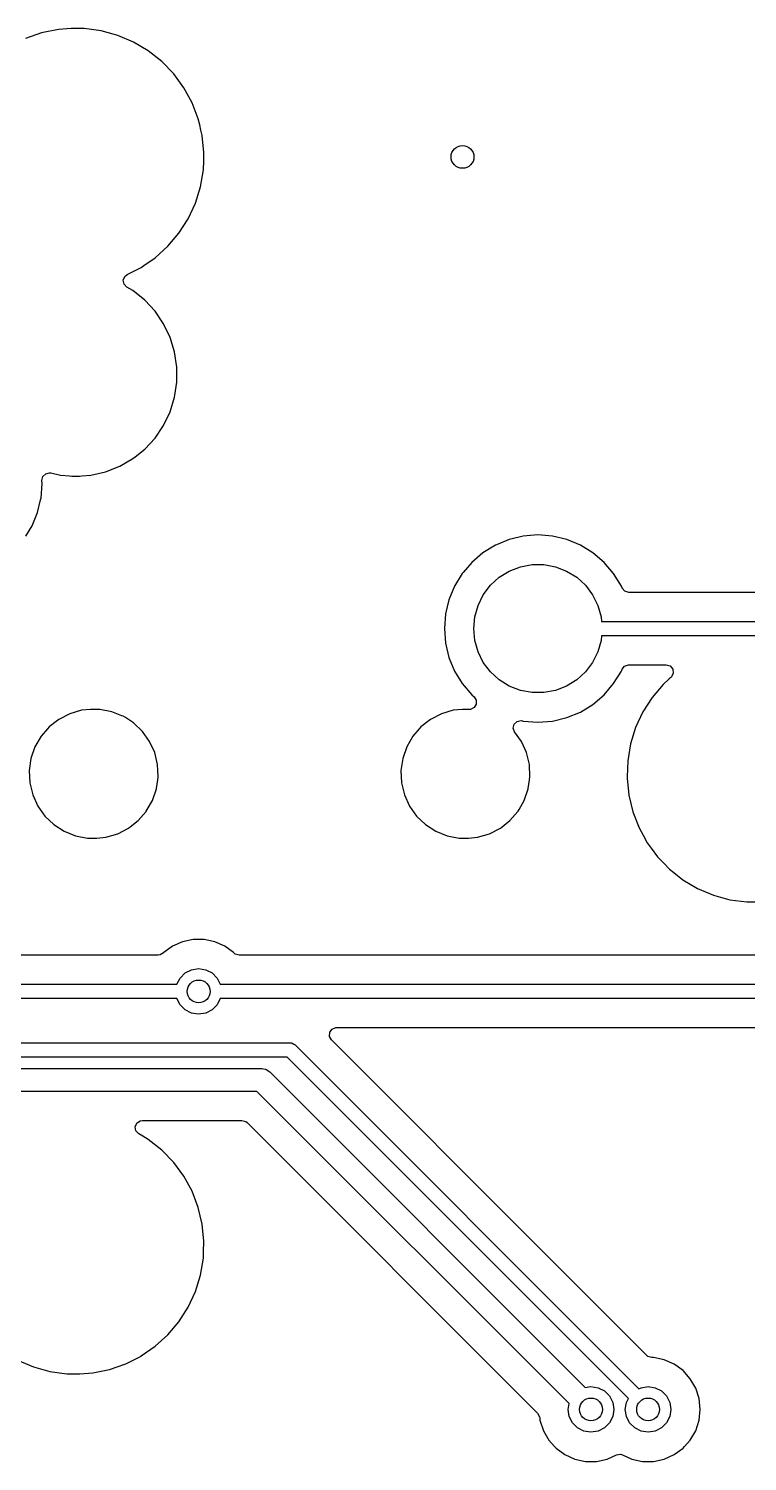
# Model space of a CAD drawing. Extents: x -140 to 29, y -83 to 10.
# Drawn here: x -10.35 to 2.24, y -50.13 to -25.06 of the extents above; entities that cross this region are included whole.
import ezdxf

# ---------------------------------------------------------------- set-up
doc = ezdxf.new("R2010")
doc.units = 0
doc.layers.add('BLACK', color=7, linetype='CONTINUOUS')

msp = doc.modelspace()

# ---------------------------------------------------------------- linework, layer by layer
at = {"layer": 'BLACK', "linetype": 'CONTINUOUS'}
for p, q in [((-9.60003, -25.0606), (-9.82482, -25.0756)), ((-9.37476, -25.0606), (-9.60003, -25.0606)), ((-9.07695, -25.1007), (-9.37476, -25.0606)), ((-10.1193, -25.1355), (-10.4032, -25.2341)), ((-9.82483, -25.0756), (-10.1193, -25.1355)), ((-10.1193, -25.1355), (-10.1193, -25.1355)), ((-9.82482, -25.0756), (-9.82483, -25.0756)), ((-9.82482, -25.0756), (-9.82482, -25.0756)), ((-9.07694, -25.1007), (-9.07695, -25.1007)), ((-8.86652, -25.1583), (-9.07694, -25.1007)), ((-9.07694, -25.1007), (-9.07694, -25.1007)), ((-8.78713, -25.18), (-8.86652, -25.1583)), ((-8.51049, -25.2973), (-8.78713, -25.18)), ((-8.51048, -25.2973), (-8.51049, -25.2973)), ((-8.51048, -25.2974), (-8.51048, -25.2973)), ((-8.25195, -25.4505), (-8.51048, -25.2974)), ((-8.25194, -25.4505), (-8.25195, -25.4505)), ((-8.01613, -25.6367), (-8.25194, -25.4505)), ((-8.01612, -25.6367), (-8.01613, -25.6367)), ((-7.80722, -25.8527), (-8.01612, -25.6367)), ((-7.62898, -26.0946), (-7.80722, -25.8527)), ((-7.48457, -26.3581), (-7.62898, -26.0946)), ((-7.37657, -26.6385), (-7.48457, -26.3581)), ((-7.35155, -26.7435), (-7.37657, -26.6385)), ((-7.32948, -26.8361), (-7.35155, -26.7435)), ((-7.30691, -26.9309), (-7.32948, -26.8361)), ((-7.27683, -27.2298), (-7.30691, -26.9309)), ((-7.28166, -27.3741), (-7.27683, -27.2298)), ((-7.27683, -27.2298), (-7.27683, -27.2298)), ((-7.27683, -27.2298), (-7.27683, -27.2298)), ((-7.27683, -27.2298), (-7.27683, -27.2298)), ((-7.33685, -27.8265), (-7.28687, -27.5302)), ((-7.28687, -27.5302), (-7.28166, -27.3741)), ((-7.28687, -27.5302), (-7.28687, -27.5302)), ((-7.42588, -28.1135), (-7.33685, -27.8265)), ((-7.55237, -28.386), (-7.42589, -28.1135)), ((-7.42589, -28.1135), (-7.42588, -28.1135)), ((-7.71405, -28.6393), (-7.55237, -28.386)), ((-7.90805, -28.8688), (-7.71406, -28.6393)), ((-7.71406, -28.6393), (-7.71405, -28.6393)), ((-8.32985, -29.2069), (-8.13093, -29.0704)), ((-8.13093, -29.0704), (-8.13093, -29.0703)), ((-8.13093, -29.0703), (-8.13092, -29.0703)), ((-8.13092, -29.0703), (-7.90806, -28.8688)), ((-7.90806, -28.8688), (-7.90806, -28.8688)), ((-7.90806, -28.8688), (-7.90805, -28.8688)), ((-8.62091, -29.3628), (-8.37866, -29.2404)), ((-8.37866, -29.2404), (-8.32985, -29.2069)), ((-8.68951, -29.4633), (-8.66312, -29.3974)), ((-8.67607, -29.533), (-8.68951, -29.4633)), ((-8.62708, -29.5844), (-8.67607, -29.533)), ((-8.66312, -29.3974), (-8.62091, -29.3628)), ((-8.52259, -29.6447), (-8.62708, -29.5844)), ((-8.31465, -29.8106), (-8.52259, -29.6447)), ((-8.52259, -29.6447), (-8.52259, -29.6447)), ((-8.13375, -30.0055), (-8.31465, -29.8106)), ((-8.13374, -30.0055), (-8.13375, -30.0055)), ((-7.98393, -30.2253), (-8.13374, -30.0055)), ((-7.86853, -30.4649), (-7.98393, -30.2253)), ((-7.98393, -30.2253), (-7.98393, -30.2253)), ((-7.79014, -30.719), (-7.86853, -30.4649)), ((-7.7505, -30.982), (-7.79014, -30.719)), ((-7.79014, -30.719), (-7.79014, -30.719)), ((-7.79014, -30.719), (-7.79014, -30.719)), ((-7.7505, -31.248), (-7.7505, -30.982)), ((-7.78432, -31.4723), (-7.7505, -31.248)), ((-7.86853, -31.7651), (-7.79014, -31.511)), ((-7.79014, -31.511), (-7.78432, -31.4723)), ((-7.79014, -31.511), (-7.79014, -31.511)), ((-7.98393, -32.0047), (-7.86853, -31.7651)), ((-8.13374, -32.2245), (-7.98393, -32.0047)), ((-7.98393, -32.0047), (-7.98393, -32.0047)), ((-8.31465, -32.4194), (-8.13375, -32.2245)), ((-8.13375, -32.2245), (-8.13374, -32.2245)), ((-8.75291, -32.7182), (-8.52259, -32.5853)), ((-8.52259, -32.5853), (-8.48403, -32.5545)), ((-8.48403, -32.5545), (-8.31465, -32.4194)), ((-10.0485, -32.8487), (-9.97928, -32.8331)), ((-9.97928, -32.8331), (-9.95935, -32.836)), ((-9.95935, -32.836), (-9.79022, -32.8746)), ((-9.25978, -32.8746), (-9.00049, -32.8154)), ((-9.00049, -32.8154), (-8.75291, -32.7183)), ((-8.75291, -32.7183), (-8.75291, -32.7182)), ((-8.75291, -32.7183), (-8.75291, -32.7183)), ((-10.1291, -33.2763), (-10.1089, -33.02)), ((-10.113, -32.9687), (-10.0984, -32.8992)), ((-10.1089, -33.02), (-10.113, -32.9687)), ((-10.0984, -32.8992), (-10.0485, -32.8487)), ((-9.79022, -32.8746), (-9.63298, -32.8864)), ((-9.63298, -32.8864), (-9.5914, -32.8895)), ((-9.5914, -32.8895), (-9.5914, -32.8895)), ((-9.5914, -32.8895), (-9.4586, -32.8895)), ((-9.4586, -32.8895), (-9.4139, -32.8862)), ((-9.4139, -32.8862), (-9.25978, -32.8746)), ((-10.1891, -33.5263), (-10.1364, -33.3065)), ((-10.1364, -33.3065), (-10.1291, -33.2763)), ((-10.274, -33.7313), (-10.1891, -33.5263)), ((-10.3965, -33.9416), (-10.2875, -33.7639)), ((-10.2875, -33.7639), (-10.274, -33.7313)), ((-2.12331, -34.0796), (-2.17264, -34.1)), ((-1.93509, -34.0016), (-2.12331, -34.0796)), ((-1.76006, -33.9596), (-1.93509, -34.0016)), ((-1.68508, -33.9416), (-1.76006, -33.9596)), ((-1.42875, -33.9214), (-1.68508, -33.9416)), ((-1.17242, -33.9416), (-1.42875, -33.9214)), ((-0.922411, -34.0016), (-1.17242, -33.9416)), ((-0.684864, -34.1), (-0.922411, -34.0016)), ((-2.39187, -34.2344), (-2.58738, -34.4014)), ((-2.17264, -34.1), (-2.39187, -34.2344)), ((-2.39187, -34.2344), (-2.39187, -34.2344)), ((-2.39187, -34.2344), (-2.39187, -34.2344)), ((-0.465632, -34.2344), (-0.684864, -34.1)), ((-0.46563, -34.2344), (-0.465632, -34.2344)), ((-0.270118, -34.4014), (-0.46563, -34.2344)), ((-2.75437, -34.5969), (-2.88871, -34.8161)), ((-2.73854, -34.5784), (-2.75437, -34.5969)), ((-2.58738, -34.4014), (-2.73854, -34.5784)), ((-2.10671, -34.6622), (-1.93021, -34.5529)), ((-1.93021, -34.5529), (-1.73662, -34.4779)), ((-1.73662, -34.4779), (-1.53255, -34.4398)), ((-1.53255, -34.4398), (-1.32495, -34.4398)), ((-1.32495, -34.4398), (-1.12088, -34.4779)), ((-1.12088, -34.4779), (-0.927294, -34.5529)), ((-0.927294, -34.5529), (-0.750786, -34.6622)), ((-0.103136, -34.5969), (-0.270118, -34.4014)), ((-0.103135, -34.5969), (-0.103136, -34.5969)), ((-0.103133, -34.5969), (-0.103135, -34.5969)), ((0.03121, -34.8161), (-0.103134, -34.5969)), ((-0.103134, -34.5969), (-0.103133, -34.5969)), ((-2.88871, -34.8161), (-2.9871, -35.0537)), ((-2.38524, -34.9678), (-2.26014, -34.8021)), ((-2.26014, -34.8021), (-2.10671, -34.6622)), ((-0.750786, -34.6622), (-0.597365, -34.8021)), ((-0.597365, -34.8021), (-0.472256, -34.9678)), ((0.044715, -34.8487), (0.03121, -34.8161)), ((0.03121, -34.8161), (0.03121, -34.8161)), ((0.04651, -34.8528), (0.044715, -34.8487)), ((-2.9871, -35.0537), (-3.04713, -35.3037)), ((-2.47778, -35.1536), (-2.38524, -34.9678)), ((-0.472256, -34.9678), (-0.379719, -35.1536)), ((0.093003, -34.9065), (0.04651, -34.8528)), ((0.161124, -34.9265), (0.093003, -34.9065)), ((6.50638, -34.9265), (0.161124, -34.9265)), ((-3.04713, -35.3037), (-3.0673, -35.56)), ((-2.53459, -35.3533), (-2.47778, -35.1536)), ((-0.379719, -35.1536), (-0.322905, -35.3533)), ((-3.0673, -35.56), (-3.04713, -35.8163)), ((-2.55375, -35.56), (-2.53459, -35.3533)), ((-2.53459, -35.7667), (-2.55375, -35.56)), ((-0.322905, -35.3533), (-0.315333, -35.435)), ((-0.315333, -35.435), (6.98283, -35.435)), ((-3.04713, -35.8163), (-2.9871, -36.0663)), ((-2.47778, -35.9664), (-2.53459, -35.7667)), ((-0.322905, -35.7667), (-0.379719, -35.9664)), ((-0.315333, -35.685), (-0.322905, -35.7667)), ((6.98283, -35.685), (-0.315333, -35.685)), ((-2.9871, -36.0663), (-2.88871, -36.3039)), ((-2.38524, -36.1522), (-2.47778, -35.9664)), ((-0.379719, -35.9664), (-0.472256, -36.1522)), ((-2.88871, -36.3039), (-2.75437, -36.5231)), ((-2.26014, -36.3179), (-2.38524, -36.1522)), ((-2.10671, -36.4578), (-2.26014, -36.3179)), ((-0.597365, -36.3179), (-0.750786, -36.4578)), ((-0.472256, -36.1522), (-0.597365, -36.3179)), ((-0.103134, -36.5231), (0.03121, -36.3039)), ((0.03121, -36.3039), (0.044716, -36.2713)), ((0.044716, -36.2713), (0.089263, -36.216)), ((0.089263, -36.216), (0.156627, -36.1936)), ((0.156627, -36.1936), (0.161124, -36.1935)), ((0.161124, -36.1935), (0.816086, -36.1935)), ((0.816086, -36.1935), (0.884207, -36.2135)), ((0.884207, -36.2135), (0.9307, -36.2672)), ((0.940804, -36.3374), (0.91131, -36.402)), ((0.9307, -36.2672), (0.940804, -36.3374)), ((-2.75437, -36.5231), (-2.58738, -36.7186)), ((-1.93021, -36.5671), (-2.10671, -36.4578)), ((-1.73662, -36.6421), (-1.93021, -36.5671)), ((-0.927294, -36.5671), (-1.12088, -36.6421)), ((-0.750786, -36.4578), (-0.927294, -36.5671)), ((-0.270118, -36.7186), (-0.103136, -36.5231)), ((-0.103136, -36.5231), (-0.103135, -36.5231)), ((-0.103135, -36.5231), (-0.103134, -36.5231)), ((0.764299, -36.5362), (0.570307, -36.7657)), ((0.764312, -36.5362), (0.764299, -36.5362)), ((0.870125, -36.4405), (0.764312, -36.5362)), ((0.90061, -36.4129), (0.870125, -36.4405)), ((0.91131, -36.402), (0.90061, -36.4129)), ((-2.58738, -36.7186), (-2.5475, -36.7527)), ((-2.5475, -36.7527), (-2.50869, -36.8121)), ((-2.50869, -36.8121), (-2.50819, -36.8831)), ((-1.53255, -36.6802), (-1.73662, -36.6421)), ((-1.32495, -36.6802), (-1.53255, -36.6802)), ((-1.12088, -36.6421), (-1.32495, -36.6802)), ((-0.46563, -36.8856), (-0.270118, -36.7186)), ((0.570301, -36.7657), (0.40862, -37.019)), ((0.570307, -36.7657), (0.570301, -36.7657)), ((-9.62771, -37.0504), (-9.81876, -37.1489)), ((-9.42147, -36.9898), (-9.62771, -37.0504)), ((-9.42146, -36.9898), (-9.42147, -36.9898)), ((-9.42147, -36.9898), (-9.42147, -36.9898)), ((-9.42147, -36.9898), (-9.42147, -36.9898)), ((-9.42147, -36.9898), (-9.42147, -36.9898)), ((-9.26114, -36.9745), (-9.42146, -36.9898)), ((-9.26112, -36.9745), (-9.26114, -36.9745)), ((-9.10003, -36.9745), (-9.26112, -36.9745)), ((-9.10002, -36.9745), (-9.10003, -36.9745)), ((-8.88897, -37.0152), (-9.10002, -36.9745)), ((-8.71566, -37.0846), (-8.88897, -37.0152)), ((-8.68942, -37.0951), (-8.71566, -37.0846)), ((-8.65318, -37.1184), (-8.68942, -37.0951)), ((-3.11896, -37.0504), (-3.31001, -37.1489)), ((-2.91273, -36.9898), (-3.11896, -37.0504)), ((-2.91272, -36.9898), (-2.91273, -36.9898)), ((-2.91271, -36.9898), (-2.91272, -36.9898)), ((-2.91272, -36.9898), (-2.91272, -36.9898)), ((-2.91272, -36.9898), (-2.91272, -36.9898)), ((-2.75239, -36.9745), (-2.91271, -36.9898)), ((-2.62933, -36.9745), (-2.75239, -36.9745)), ((-2.61051, -36.9731), (-2.62933, -36.9745)), ((-2.54615, -36.9431), (-2.61051, -36.9731)), ((-2.50819, -36.8831), (-2.54615, -36.9431)), ((-0.92241, -37.1184), (-0.684863, -37.02)), ((-0.684863, -37.02), (-0.465634, -36.8856)), ((-0.465634, -36.8856), (-0.46563, -36.8856)), ((0.40862, -37.019), (0.282135, -37.2915)), ((-10.0165, -37.315), (-10.1285, -37.4442)), ((-9.98772, -37.2817), (-10.0165, -37.315)), ((-9.84273, -37.1677), (-9.98772, -37.2817)), ((-9.98772, -37.2817), (-9.98772, -37.2817)), ((-9.98772, -37.2817), (-9.98772, -37.2817)), ((-9.81876, -37.1489), (-9.84273, -37.1677)), ((-8.5086, -37.2113), (-8.65318, -37.1184)), ((-8.35304, -37.3596), (-8.5086, -37.2113)), ((-3.5078, -37.315), (-3.61973, -37.4442)), ((-3.47897, -37.2817), (-3.5078, -37.315)), ((-3.33398, -37.1677), (-3.47897, -37.2817)), ((-3.47897, -37.2817), (-3.47897, -37.2817)), ((-3.47897, -37.2817), (-3.47897, -37.2817)), ((-3.31001, -37.1489), (-3.33398, -37.1677)), ((-1.86075, -37.302), (-1.84401, -37.233)), ((-1.83753, -37.3691), (-1.86075, -37.302)), ((-1.84401, -37.233), (-1.79263, -37.184)), ((-1.79263, -37.184), (-1.72292, -37.1706)), ((-1.72292, -37.1706), (-1.70549, -37.1735)), ((-1.70549, -37.1735), (-1.68508, -37.1784)), ((-1.68508, -37.1784), (-1.42875, -37.1986)), ((-1.42875, -37.1986), (-1.17242, -37.1784)), ((-1.17242, -37.1784), (-0.92241, -37.1184)), ((0.282132, -37.2915), (0.193104, -37.5785)), ((0.282135, -37.2915), (0.282132, -37.2915)), ((-10.1285, -37.4442), (-10.2359, -37.6303)), ((-8.35303, -37.3596), (-8.35304, -37.3596)), ((-8.22835, -37.5347), (-8.35303, -37.3596)), ((-8.13906, -37.7302), (-8.22835, -37.5347)), ((-3.61973, -37.4442), (-3.7272, -37.6303)), ((-1.7196, -37.5347), (-1.83753, -37.3691)), ((-1.63031, -37.7302), (-1.7196, -37.5347)), ((0.193104, -37.5785), (0.143124, -37.8748)), ((-10.3063, -37.8334), (-10.3368, -38.0462)), ((-10.2359, -37.6303), (-10.3063, -37.8334)), ((-8.08839, -37.9391), (-8.13906, -37.7302)), ((-3.7975, -37.8334), (-3.82809, -38.0462)), ((-3.7272, -37.6303), (-3.7975, -37.8334)), ((-1.57964, -37.9391), (-1.63031, -37.7302)), ((-10.3368, -38.0462), (-10.3266, -38.2609)), ((-8.08329, -38.0462), (-8.08839, -37.9391)), ((-8.08839, -37.9391), (-8.08839, -37.9391)), ((-8.07816, -38.1538), (-8.08329, -38.0462)), ((-3.82809, -38.0462), (-3.81786, -38.2609)), ((-1.56941, -38.1538), (-1.57964, -37.9391)), ((-1.57964, -37.9391), (-1.57964, -37.9391)), ((0.143124, -37.8748), (0.133798, -38.1538)), ((0.143124, -37.8748), (0.143124, -37.8748)), ((0.143124, -37.8748), (0.143124, -37.8748)), ((-10.3266, -38.2609), (-10.2759, -38.4698)), ((-8.10875, -38.3666), (-8.10792, -38.3607)), ((-8.10792, -38.3607), (-8.0856, -38.2055)), ((-8.0856, -38.2055), (-8.07816, -38.1538)), ((-3.81786, -38.2609), (-3.76719, -38.4698)), ((-1.6, -38.3666), (-1.59916, -38.3607)), ((-1.59916, -38.3607), (-1.57685, -38.2055)), ((-1.57685, -38.2055), (-1.56941, -38.1538)), ((0.133798, -38.1538), (0.133083, -38.1752)), ((0.133083, -38.1752), (0.163159, -38.4741)), ((-10.2759, -38.4698), (-10.1866, -38.6653)), ((-8.26926, -38.7259), (-8.17905, -38.5697)), ((-8.17905, -38.5697), (-8.10875, -38.3666)), ((-8.17905, -38.5697), (-8.17905, -38.5697)), ((-3.76719, -38.4698), (-3.6779, -38.6653)), ((-1.76051, -38.7259), (-1.6703, -38.5697)), ((-1.6703, -38.5697), (-1.6, -38.3666)), ((-1.6703, -38.5697), (-1.6703, -38.5697)), ((0.163159, -38.4741), (0.16316, -38.4741)), ((0.16316, -38.4741), (0.163161, -38.4741)), ((0.163161, -38.4741), (0.23282, -38.7664)), ((-10.1866, -38.6653), (-10.062, -38.8404)), ((-10.062, -38.8404), (-9.9064, -38.9887)), ((-8.42728, -38.9183), (-8.29135, -38.7614)), ((-8.29135, -38.7614), (-8.28652, -38.7558)), ((-8.28652, -38.7558), (-8.26926, -38.7259)), ((-3.6779, -38.6653), (-3.55322, -38.8404)), ((-3.55322, -38.8404), (-3.39765, -38.9887)), ((-1.91853, -38.9183), (-1.7826, -38.7614)), ((-1.7826, -38.7614), (-1.77777, -38.7558)), ((-1.77777, -38.7558), (-1.76051, -38.7259)), ((0.23282, -38.7664), (0.340819, -39.0469)), ((-9.9064, -38.9887), (-9.72558, -39.1049)), ((-9.72558, -39.1049), (-9.52603, -39.1848)), ((-8.78729, -39.1496), (-8.59624, -39.0511)), ((-8.59624, -39.0511), (-8.56631, -39.0276)), ((-8.56631, -39.0276), (-8.42728, -38.9183)), ((-8.42728, -38.9183), (-8.42728, -38.9183)), ((-8.42728, -38.9183), (-8.42728, -38.9183)), ((-3.39765, -38.9887), (-3.21683, -39.1049)), ((-3.21683, -39.1049), (-3.01728, -39.1848)), ((-2.27854, -39.1496), (-2.08749, -39.0511)), ((-2.08749, -39.0511), (-2.05756, -39.0276)), ((-2.05756, -39.0276), (-1.91853, -38.9183)), ((-1.91853, -38.9183), (-1.91853, -38.9183)), ((-1.91853, -38.9183), (-1.91853, -38.9183)), ((0.340819, -39.0469), (0.4124, -39.1775)), ((-9.52603, -39.1848), (-9.31497, -39.2255)), ((-9.31497, -39.2255), (-9.31497, -39.2255)), ((-9.31497, -39.2255), (-9.15388, -39.2255)), ((-9.15388, -39.2255), (-9.15388, -39.2255)), ((-9.15388, -39.2255), (-9.15388, -39.2255)), ((-9.15388, -39.2255), (-9.15386, -39.2255)), ((-9.15386, -39.2255), (-8.99354, -39.2102)), ((-8.99354, -39.2102), (-8.99354, -39.2102)), ((-8.99354, -39.2102), (-8.99353, -39.2102)), ((-8.99353, -39.2102), (-8.78729, -39.1496)), ((-8.78729, -39.1496), (-8.78729, -39.1496)), ((-8.78729, -39.1496), (-8.78729, -39.1496)), ((-3.01728, -39.1848), (-2.80622, -39.2255)), ((-2.80622, -39.2255), (-2.80622, -39.2255)), ((-2.80622, -39.2255), (-2.64513, -39.2255)), ((-2.64513, -39.2255), (-2.64513, -39.2255)), ((-2.64513, -39.2255), (-2.64513, -39.2255)), ((-2.64513, -39.2255), (-2.64511, -39.2255)), ((-2.64511, -39.2255), (-2.48479, -39.2102)), ((-2.48479, -39.2102), (-2.48479, -39.2102)), ((-2.48479, -39.2102), (-2.48478, -39.2102)), ((-2.48478, -39.2102), (-2.27854, -39.1496)), ((-2.27854, -39.1496), (-2.27854, -39.1496)), ((-2.27854, -39.1496), (-2.27854, -39.1496)), ((0.4124, -39.1775), (0.485228, -39.3104)), ((0.485228, -39.3104), (0.552269, -39.4014)), ((0.552269, -39.4014), (0.663473, -39.5523)), ((0.663473, -39.5523), (0.77963, -39.6724)), ((0.77963, -39.6724), (0.872373, -39.7683)), ((0.872373, -39.7683), (0.872377, -39.7683)), ((0.872377, -39.7683), (0.950137, -39.8297)), ((0.950137, -39.8297), (1.1082, -39.9545)), ((1.1082, -39.9545), (1.36674, -40.1077)), ((1.36674, -40.1077), (1.64338, -40.225)), ((1.64338, -40.225), (1.9332, -40.3043)), ((1.9332, -40.3043), (2.231, -40.3444)), ((2.231, -40.3444), (2.23101, -40.3444)), ((2.23101, -40.3444), (2.45628, -40.3444)), ((-7.82675, -41.1189), (-7.98125, -41.2311)), ((-7.65229, -41.0412), (-7.82675, -41.1189)), ((-7.46549, -41.0015), (-7.65229, -41.0412)), ((-7.27451, -41.0015), (-7.46549, -41.0015)), ((-7.08771, -41.0412), (-7.27451, -41.0015)), ((-6.91325, -41.1189), (-7.08771, -41.0412)), ((-6.75875, -41.2311), (-6.91325, -41.1189)), ((-8.0782, -41.2765), (-21.4566, -41.2765)), ((-8.04501, -41.2721), (-8.0782, -41.2765)), ((-7.98456, -41.2348), (-8.04501, -41.2721)), ((-7.98125, -41.2311), (-7.98456, -41.2348)), ((-6.75544, -41.2348), (-6.75875, -41.2311)), ((-6.72992, -41.2565), (-6.75544, -41.2348)), ((-6.6618, -41.2765), (-6.72992, -41.2565)), ((19.0759, -41.2765), (-6.6618, -41.2765)), ((-7.69361, -41.6749), (-7.60511, -41.5864)), ((-7.60511, -41.5864), (-7.49361, -41.5296)), ((-7.49361, -41.5296), (-7.37, -41.51)), ((-7.37, -41.51), (-7.24639, -41.5296)), ((-7.24639, -41.5296), (-7.13489, -41.5864)), ((-7.13489, -41.5864), (-7.04639, -41.6749)), ((-22.0905, -41.785), (-7.74971, -41.785)), ((-7.74971, -41.785), (-7.69361, -41.6749)), ((-7.04639, -41.6749), (-6.99029, -41.785)), ((-6.99029, -41.785), (19.7097, -41.785)), ((-7.74971, -42.035), (-22.0905, -42.035)), ((-7.69361, -42.1451), (-7.74971, -42.035)), ((-6.99029, -42.035), (-7.04639, -42.1451)), ((19.7097, -42.035), (-6.99029, -42.035)), ((-7.60511, -42.2336), (-7.69361, -42.1451)), ((-7.49361, -42.2904), (-7.60511, -42.2336)), ((-7.37, -42.31), (-7.49361, -42.2904)), ((-7.24639, -42.2904), (-7.37, -42.31)), ((-7.13489, -42.2336), (-7.24639, -42.2904)), ((-7.04639, -42.1451), (-7.13489, -42.2336)), ((-5.07416, -42.6255), (-5.03161, -42.5686)), ((-5.03161, -42.5686), (-4.96509, -42.5438)), ((-4.96509, -42.5438), (-4.9561, -42.5435)), ((-4.9561, -42.5435), (19.0759, -42.5435)), ((-43.2729, -42.8085), (-5.76619, -42.8085)), ((-5.76619, -42.8085), (-5.7441, -42.8117)), ((-5.7441, -42.8117), (-5.73962, -42.8114)), ((-5.73962, -42.8114), (-5.73723, -42.8127)), ((-5.73723, -42.8127), (-5.73098, -42.8136)), ((-5.73098, -42.8136), (-5.70495, -42.8303)), ((-5.70495, -42.8303), (-5.67781, -42.8451)), ((-5.67781, -42.8451), (0.340133, -48.8631)), ((-5.07922, -42.6963), (-5.07416, -42.6255)), ((-5.04519, -42.7586), (-5.07922, -42.6963)), ((-1.37362, -46.4302), (-5.04519, -42.7586)), ((-5.81797, -43.0585), (-43.262, -43.0585)), ((0.155135, -49.0316), (-5.81797, -43.0585)), ((-43.227, -43.2585), (-6.2665, -43.2585)), ((-6.2665, -43.2585), (-6.23379, -43.266)), ((-6.23379, -43.266), (-6.20044, -43.2697)), ((-6.20044, -43.2697), (-6.19081, -43.2758)), ((-6.19081, -43.2758), (-6.17972, -43.2783)), ((-6.17972, -43.2783), (-6.15349, -43.2992)), ((-6.15349, -43.2992), (-6.12508, -43.3171)), ((-6.12508, -43.3171), (-0.601138, -48.841)), ((-6.34934, -43.6585), (-43.2095, -43.6585)), ((-0.883981, -49.1239), (-6.34934, -43.6585)), ((-8.48029, -44.2796), (-8.45317, -44.214)), ((-8.46763, -44.3495), (-8.48029, -44.2796)), ((-8.41921, -44.4014), (-8.46763, -44.3495)), ((-8.45317, -44.214), (-8.39488, -44.1735)), ((-8.39488, -44.1735), (-8.355, -44.167)), ((-8.355, -44.167), (-6.61216, -44.167)), ((-6.61216, -44.167), (-6.54404, -44.187)), ((-6.54404, -44.187), (-6.52306, -44.2039)), ((-6.52306, -44.2039), (-1.43466, -49.2923)), ((-8.34769, -44.4438), (-8.41921, -44.4014)), ((-8.25194, -44.5005), (-8.34769, -44.4438)), ((-8.01613, -44.6867), (-8.25194, -44.5005)), ((-8.25194, -44.5005), (-8.25194, -44.5005)), ((-8.01612, -44.6867), (-8.01613, -44.6867)), ((-7.80722, -44.9027), (-8.01612, -44.6867)), ((-7.62898, -45.1446), (-7.80722, -44.9027)), ((-7.48457, -45.4081), (-7.62898, -45.1446)), ((-7.37657, -45.6885), (-7.48457, -45.4081)), ((-7.30691, -45.9809), (-7.37657, -45.6885)), ((-7.27683, -46.2798), (-7.30691, -45.9809)), ((-7.28328, -46.4725), (-7.27683, -46.2798)), ((-7.27683, -46.2798), (-7.27683, -46.2798)), ((-7.27683, -46.2798), (-7.27683, -46.2798)), ((-7.27683, -46.2798), (-7.27683, -46.2798)), ((-7.33685, -46.8765), (-7.28687, -46.5802)), ((-7.28687, -46.5802), (-7.28328, -46.4725)), ((-7.28687, -46.5802), (-7.28687, -46.5802)), ((0.475804, -48.2796), (-1.37362, -46.4302)), ((-7.42588, -47.1635), (-7.33685, -46.8765)), ((-7.55237, -47.436), (-7.42589, -47.1635)), ((-7.42589, -47.1635), (-7.42588, -47.1635)), ((-7.71405, -47.6893), (-7.55237, -47.436)), ((-7.90805, -47.9188), (-7.71406, -47.6893)), ((-7.71406, -47.6893), (-7.71405, -47.6893)), ((-8.37673, -48.2891), (-8.13093, -48.1204)), ((-8.13093, -48.1204), (-8.13093, -48.1203)), ((-8.13093, -48.1203), (-8.13092, -48.1203)), ((-8.13092, -48.1203), (-7.90806, -47.9188)), ((-7.90806, -47.9188), (-7.90806, -47.9188)), ((-7.90806, -47.9188), (-7.90805, -47.9188)), ((-10.5395, -48.3627), (-10.2629, -48.48)), ((-8.64685, -48.4259), (-8.37866, -48.2904)), ((-8.37866, -48.2904), (-8.37673, -48.2891)), ((0.496778, -48.2965), (0.475804, -48.2796)), ((0.564899, -48.3165), (0.496778, -48.2965)), ((0.595487, -48.3165), (0.564899, -48.3165)), ((0.782288, -48.3562), (0.595487, -48.3165)), ((0.956752, -48.4339), (0.782288, -48.3562)), ((-10.2629, -48.48), (-9.97305, -48.5593)), ((-9.97305, -48.5593), (-9.67525, -48.5994)), ((-9.67525, -48.5994), (-9.67524, -48.5994)), ((-9.67524, -48.5994), (-9.44997, -48.5994)), ((-9.44997, -48.5994), (-9.22518, -48.5844)), ((-9.44997, -48.5994), (-9.44997, -48.5994)), ((-9.22518, -48.5844), (-8.93071, -48.5245)), ((-8.93071, -48.5245), (-8.64685, -48.4259)), ((1.11125, -48.5461), (0.956752, -48.4339)), ((1.23903, -48.688), (1.11125, -48.5461)), ((-0.601138, -48.841), (-0.5, -48.825)), ((-0.5, -48.825), (-0.376393, -48.8446)), ((-0.376393, -48.8446), (-0.264886, -48.9014)), ((0.340133, -48.8631), (0.376393, -48.8446)), ((0.376393, -48.8446), (0.5, -48.825)), ((0.5, -48.825), (0.623607, -48.8446)), ((0.623607, -48.8446), (0.735114, -48.9014)), ((1.23904, -48.6881), (1.23903, -48.688)), ((1.33453, -48.8534), (1.23904, -48.6881)), ((1.23904, -48.6881), (1.23904, -48.6881)), ((1.39354, -49.0351), (1.33453, -48.8534)), ((-0.9, -49.225), (-0.883981, -49.1239)), ((-0.264886, -48.9014), (-0.176393, -48.9899)), ((-0.176393, -48.9899), (-0.119577, -49.1014)), ((-0.119577, -49.1014), (-0.1, -49.225)), ((0.1, -49.225), (0.119577, -49.1014)), ((0.119577, -49.1014), (0.155135, -49.0316)), ((0.735114, -48.9014), (0.823607, -48.9899)), ((0.823607, -48.9899), (0.880423, -49.1014)), ((0.880423, -49.1014), (0.9, -49.225)), ((1.4135, -49.225), (1.39354, -49.0351)), ((-1.43466, -49.2923), (-1.40064, -49.3546)), ((-1.40064, -49.3546), (-1.39845, -49.3682)), ((-1.39845, -49.3682), (-1.39354, -49.4149)), ((-0.880423, -49.3486), (-0.9, -49.225)), ((-0.823607, -49.4601), (-0.880423, -49.3486)), ((-0.119577, -49.3486), (-0.176393, -49.4601)), ((-0.1, -49.225), (-0.119577, -49.3486)), ((0.119577, -49.3486), (0.1, -49.225)), ((0.176393, -49.4601), (0.119577, -49.3486)), ((0.880423, -49.3486), (0.823607, -49.4601)), ((0.9, -49.225), (0.880423, -49.3486)), ((1.39354, -49.4149), (1.4135, -49.225)), ((-1.39354, -49.4149), (-1.33453, -49.5966)), ((-1.33453, -49.5966), (-1.23904, -49.7619)), ((-0.735114, -49.5486), (-0.823607, -49.4601)), ((-0.623607, -49.6054), (-0.735114, -49.5486)), ((-0.5, -49.625), (-0.623607, -49.6054)), ((-0.376393, -49.6054), (-0.5, -49.625)), ((-0.264886, -49.5486), (-0.376393, -49.6054)), ((-0.176393, -49.4601), (-0.264886, -49.5486)), ((0.264886, -49.5486), (0.176393, -49.4601)), ((0.376393, -49.6054), (0.264886, -49.5486)), ((0.5, -49.625), (0.376393, -49.6054)), ((0.623607, -49.6054), (0.5, -49.625)), ((0.735114, -49.5486), (0.623607, -49.6054)), ((0.823607, -49.4601), (0.735114, -49.5486)), ((1.23904, -49.7619), (1.33453, -49.5966)), ((1.33453, -49.5966), (1.39354, -49.4149)), ((-1.23904, -49.7619), (-1.23903, -49.7619)), ((-1.23903, -49.7619), (-1.23903, -49.762)), ((-1.23903, -49.762), (-1.13978, -49.8722)), ((-1.13978, -49.8722), (-1.11125, -49.9039)), ((1.11125, -49.9039), (1.13978, -49.8722)), ((1.13978, -49.8722), (1.23903, -49.762)), ((1.23903, -49.762), (1.23903, -49.7619)), ((1.23903, -49.7619), (1.23904, -49.7619)), ((-1.11125, -49.9039), (-0.956752, -50.0161)), ((-0.956752, -50.0161), (-0.782288, -50.0938)), ((-0.782288, -50.0938), (-0.595487, -50.1335)), ((-0.595487, -50.1335), (-0.404513, -50.1335)), ((-0.404513, -50.1335), (-0.217712, -50.0938)), ((-0.217712, -50.0938), (-0.051244, -50.0197)), ((-0.051244, -50.0197), (0.019118, -50.0102)), ((0.019118, -50.0102), (0.05124, -50.0197)), ((0.05124, -50.0197), (0.217712, -50.0938)), ((0.217712, -50.0938), (0.404513, -50.1335)), ((0.404513, -50.1335), (0.595487, -50.1335)), ((0.595487, -50.1335), (0.782288, -50.0938)), ((0.782288, -50.0938), (0.956752, -50.0161)), ((0.956752, -50.0161), (1.11125, -49.9039))]:
    msp.add_line(p, q, dxfattribs=at)
at = {"layer": 'BLACK'}
for centre in [(-2.75, -27.305), (-7.37, -41.91), (-0.5, -49.225), (0.5, -49.225)]:
    msp.add_circle(centre, 0.2, dxfattribs=at)

doc.saveas('drawing.dxf')
